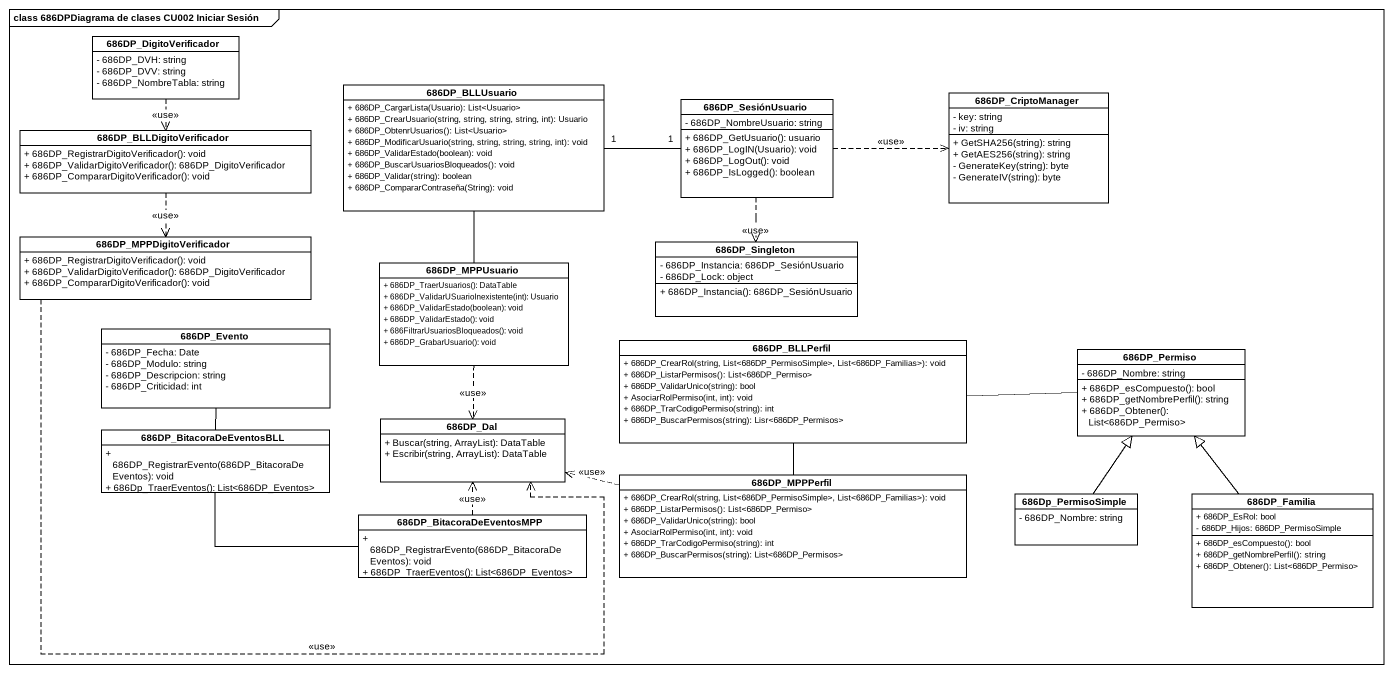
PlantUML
@startuml
mainframe class 686DPDiagrama de clases CU002 Iniciar Sesión
hide circle
hide empty members
skinparam classAttributeIconSize 0
class "686DP_DigitoVerificador" as c686DP_DigitoVerificador {
  - 686DP_DVH: string
  - 686DP_DVV: string
  - 686DP_NombreTabla: string
}
class "686DP_BLLUsuario" as c686DP_BLLUsuario {
  + 686DP_CargarLista(Usuario): List<Usuario>
  + 686DP_CrearUsuario(string, string, string, string, int): Usuario
  + 686DP_ObtenrUsuarios(): List<Usuario>
  + 686DP_ModificarUsuario(string, string, string, string, int): void
  + 686DP_ValidarEstado(boolean): void
  + 686DP_BuscarUsuariosBloqueados(): void
  + 686DP_Validar(string): boolean
  + 686DP_CompararContraseña(String): void
}
class "686DP_SesiónUsuario" as c686DP_SesiónUsuario {
  - 686DP_NombreUsuario: string
  + 686DP_GetUsuario(): usuario
  + 686DP_LogIN(Usuario): void
  + 686DP_LogOut(): void
  + 686DP_IsLogged(): boolean
}
class "686DP_CriptoManager" as c686DP_CriptoManager {
  - key: string
  - iv: string
  + GetSHA256(string): string
  + GetAES256(string): string
  - GenerateKey(string): byte
  - GenerateIV(string): byte
}
class "686DP_BLLDigitoVerificador" as c686DP_BLLDigitoVerificador {
  + 686DP_RegistrarDigitoVerificador(): void
  + 686DP_ValidarDigitoVerificador(): 686DP_DigitoVerificador
  + 686DP_CompararDigitoVerificador(): void
}
class "686DP_MPPDigitoVerificador" as c686DP_MPPDigitoVerificador {
  + 686DP_RegistrarDigitoVerificador(): void
  + 686DP_ValidarDigitoVerificador(): 686DP_DigitoVerificador
  + 686DP_CompararDigitoVerificador(): void
}
class "686DP_Singleton" as c686DP_Singleton {
  - 686DP_Instancia: 686DP_SesiónUsuario
  - 686DP_Lock: object
  + 686DP_Instancia(): 686DP_SesiónUsuario
}
class "686DP_MPPUsuario" as c686DP_MPPUsuario {
  + 686DP_TraerUsuarios(): DataTable
  + 686DP_ValidarUSuarioInexistente(int): Usuario
  + 686DP_ValidarEstado(boolean): void
  + 686DP_ValidarEstado(): void
  + 686FiltrarUsuariosBloqueados(): void
  + 686DP_GrabarUsuario(): void
}
class "686DP_Evento" as c686DP_Evento {
  - 686DP_Fecha: Date
  - 686DP_Modulo: string
  - 686DP_Descripcion: string
  - 686DP_Criticidad: int
}
class "686DP_BLLPerfil" as c686DP_BLLPerfil {
  + 686DP_CrearRol(string, List<686DP_PermisoSimple>, List<686DP_Familias>): void
  + 686DP_ListarPermisos(): List<686DP_Permiso>
  + 686DP_ValidarUnico(string): bool
  + AsociarRolPermiso(int, int): void
  + 686DP_TrarCodigoPermiso(string): int
  + 686DP_BuscarPermisos(string): Lisr<686DP_Permisos>
}
class "686DP_Permiso" as c686DP_Permiso {
  - 686DP_Nombre: string
  + 686DP_esCompuesto(): bool
  + 686DP_getNombrePerfil(): string
  + 686DP_Obtener(): List<686DP_Permiso>
}
class "686DP_BitacoraDeEventosBLL" as c686DP_BitacoraDeEventosBLL {
  + 686DP_RegistrarEvento(686DP_BitacoraDeEventos): void
  + 686Dp_TraerEventos(): List<686DP_Eventos>
}
class "686DP_Dal" as c686DP_Dal {
  + Buscar(string, ArrayList): DataTable
  + Escribir(string, ArrayList): DataTable
}
class "686DP_MPPPerfil" as c686DP_MPPPerfil {
  + 686DP_CrearRol(string, List<686DP_PermisoSimple>, List<686DP_Familias>): void
  + 686DP_ListarPermisos(): List<686DP_Permiso>
  + 686DP_ValidarUnico(string): bool
  + AsociarRolPermiso(int, int): void
  + 686DP_TrarCodigoPermiso(string): int
  + 686DP_BuscarPermisos(string): List<686DP_Permisos>
}
class "686DP_BitacoraDeEventosMPP" as c686DP_BitacoraDeEventosMPP {
  + 686DP_RegistrarEvento(686DP_BitacoraDeEventos): void
  + 686DP_TraerEventos(): List<686DP_Eventos>
}
class "686Dp_PermisoSimple" as c686Dp_PermisoSimple {
  - 686DP_Nombre: string
}
class "686DP_Familia" as c686DP_Familia {
  + 686DP_EsRol: bool
  - 686DP_Hijos: 686DP_PermisoSimple
  + 686DP_esCompuesto(): bool
  + 686DP_getNombrePerfil(): string
  + 686DP_Obtener(): List<686DP_Permiso>
}
c686DP_DigitoVerificador ..> c686DP_BLLDigitoVerificador : <<use>>
c686DP_BLLUsuario "1" -right- "1" c686DP_SesiónUsuario
c686DP_BLLUsuario -- c686DP_MPPUsuario
c686DP_SesiónUsuario .right.> c686DP_CriptoManager : <<use>>
c686DP_SesiónUsuario ..> c686DP_Singleton : <<use>>
c686DP_BLLDigitoVerificador ..> c686DP_MPPDigitoVerificador : <<use>>
c686DP_MPPDigitoVerificador .right.> c686DP_Dal : <<use>>
c686DP_MPPUsuario ..> c686DP_Dal : <<use>>
c686DP_Evento -- c686DP_BitacoraDeEventosBLL
c686DP_BLLPerfil -- c686DP_MPPPerfil
c686DP_Permiso -left- c686DP_BLLPerfil
c686DP_BitacoraDeEventosBLL -right- c686DP_BitacoraDeEventosMPP
c686DP_MPPPerfil .left.> c686DP_Dal : <<use>>
c686DP_BitacoraDeEventosMPP .up.> c686DP_Dal : <<use>>
c686Dp_PermisoSimple -up-|> c686DP_Permiso
c686DP_Familia -up-|> c686DP_Permiso
@enduml
